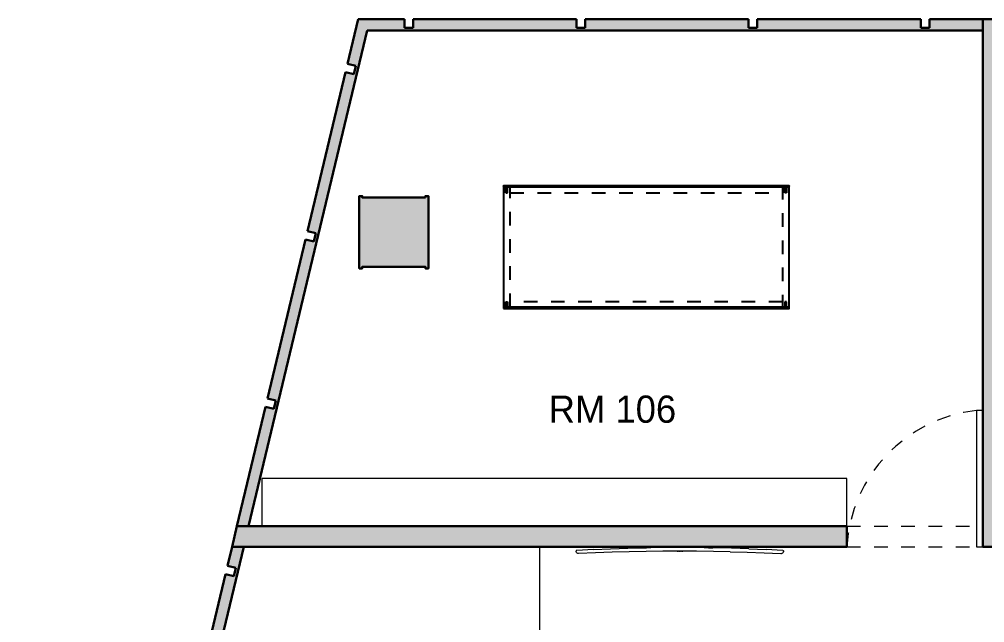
# Model space of a CAD drawing. Header units: metres. Extents: x 44.7 to 67.2, y 8.3 to 25.4.
# Drawn here: x 45.7 to 52.8, y 20.98 to 25.41 of the extents above; entities that cross this region are included whole.
import ezdxf

# ---------------------------------------------------------------- set-up
doc = ezdxf.new("R2010")
doc.units = ezdxf.units.M
for name, pattern in [('ACISOTGL', [3, 2, -1]), ('HIDDEN', [0.375, 0.25, -0.125]), ('HIDDEN2', [0.1875, 0.125, -0.0625])]:
    doc.linetypes.add(name, pattern=pattern)
doc.layers.add('0A_ HATCH', color=7, linetype='Continuous')
doc.layers.add('OIKOS NEW', color=7, linetype='Continuous')
for name, color, linetype, lineweight in [('0A_MOBILIARIO', 6, 'Continuous', 5), ('0A_MUROS', 7, 'Continuous', 30), ('0A_PROYECCIONES', 3, 'HIDDEN', 5), ('0A_PUERTAS', 8, 'Continuous', 9), ('MOBILIARIO', 1, 'Continuous', 5)]:
    doc.layers.add(name, color=color, linetype=linetype, lineweight=lineweight)

# ---------------------------------------------------------------- blocks, each defined once
blk = doc.blocks.new('OK9011NA3684G5')
h = blk.add_hatch()
h.set_pattern_fill('ANSI31', color=256, scale=0.0015, style=0)
h.paths.add_polyline_path([(0.05, 0), (0, 0), (0, -0.01), (0.019, -0.01), (0.019, -0.05), (0.031, -0.05), (0.031, -0.01), (0.05, -0.01)])
h = blk.add_hatch()
h.set_pattern_fill('ANSI31', color=256, scale=0.0015, style=0)
h.set_pattern_definition([(135, (2.1, 0), (0.0033676, 0.0033676), [])])
h.paths.add_polyline_path([(2.05, 0), (2.1, 0), (2.1, -0.01), (2.081, -0.01), (2.081, -0.05), (2.069, -0.05), (2.069, -0.01), (2.05, -0.01)])
h = blk.add_hatch()
h.set_pattern_fill('ANSI31', color=256, scale=0.0015, style=0)
h.set_pattern_definition([(315, (0, -0.9), (-0.0033676, -0.0033676), [])])
h.paths.add_polyline_path([(0.05, -0.9), (0, -0.9), (0, -0.89), (0.019, -0.89), (0.019, -0.85), (0.031, -0.85), (0.031, -0.89), (0.05, -0.89)])
h = blk.add_hatch()
h.set_pattern_fill('ANSI31', color=256, scale=0.0015, style=0)
h.set_pattern_definition([(225, (2.1, -0.9), (0.0033676, -0.0033676), [])])
h.paths.add_polyline_path([(2.05, -0.9), (2.1, -0.9), (2.1, -0.89), (2.081, -0.89), (2.081, -0.85), (2.069, -0.85), (2.069, -0.89), (2.05, -0.89)])
at = {"linetype": 'ACISOTGL', "ltscale": 0.02}
for p, q in [((0.05, -0.9), (0.05, 0)), ((0.05, -0.05), (2.05, -0.05)), ((2.05, -0.01), (2.05, -0.9)), ((2.05, -0.85), (0.05, -0.85))]:
    blk.add_line(p, q, dxfattribs=at)
for p, q in [((2.05, 0), (2.1, 0)), ((2.05, -0.01), (2.05, 0)), ((0, -0.01), (0.019, -0.01)), ((0.019, -0.05), (0.031, -0.05)), ((0.019, -0.85), (0.031, -0.85))]:
    blk.add_line(p, q)
at = {"ltscale": 0.02}
for p, q in [((0, -0.01), (2.1, -0.01)), ((0, -0.89), (2.1, -0.89))]:
    blk.add_line(p, q, dxfattribs=at)
at = {"color": 0}
for p, q in [((0.019, -0.01), (0.019, -0.05)), ((0.031, -0.05), (0.031, -0.01)), ((2.069, -0.05), (2.069, -0.01)), ((2.081, -0.05), (2.069, -0.05)), ((2.081, -0.01), (2.081, -0.05)), ((0.019, -0.89), (0.019, -0.85)), ((0.031, -0.85), (0.031, -0.89)), ((2.081, -0.85), (2.069, -0.85)), ((2.069, -0.85), (2.069, -0.89)), ((2.081, -0.85), (2.081, -0.89))]:
    blk.add_line(p, q, dxfattribs=at)
blk.add_lwpolyline([(2.1, 0), (0, 0), (0, -0.9), (2.1, -0.9)], close=True, dxfattribs=at)

msp = doc.modelspace()

# ---------------------------------------------------------------- hatches: boundary and pattern name
at = {"layer": '0A_ HATCH', "transparency": 33554534}
h = msp.add_hatch(color=256, dxfattribs=at)
h.dxf.hatch_style = 1
h.paths.add_polyline_path([(48.2582, 25.3295), (52.7826, 25.3295), (52.7826, 25.4124), (52.3886, 25.4124), (52.3886, 25.3495), (52.3251, 25.3495), (52.3251, 25.4124), (51.1243, 25.4124), (51.1243, 25.3495), (51.0608, 25.3495), (51.0608, 25.4124), (49.8601, 25.4124), (49.8601, 25.3495), (49.7966, 25.3495), (49.7966, 25.4124), (48.5958, 25.4124), (48.5958, 25.3495), (48.5323, 25.3495), (48.5323, 25.4124), (48.1927, 25.4124), (48.1147, 25.086), (48.1759, 25.0714), (48.1611, 25.0096), (48.0999, 25.0243), (47.8205, 23.8564), (47.8817, 23.8418), (47.867, 23.78), (47.8058, 23.7947), (47.5264, 22.6268), (47.5876, 22.6122), (47.5728, 22.5504), (47.5117, 22.5651), (47.302, 21.6884), (47.3872, 21.6884)])
h = msp.add_hatch(color=256, dxfattribs=at)
h.dxf.hatch_style = 1
h.paths.add_polyline_path([(60.3176, 20.5884), (59.3676, 20.5884), (59.3676, 20.4384), (59.6759, 20.4384), (59.6759, 19.4977), (58.5803, 19.4977), (58.5803, 21.6884), (57.5699, 21.6884), (57.5699, 21.3884), (58.4049, 21.3884), (58.4049, 19.5177), (56.5953, 19.5177), (56.5953, 21.5884), (56.5953, 21.6884), (52.9326, 21.6884), (52.9326, 25.4124), (52.7826, 25.4124), (52.7826, 21.5384), (53.6899, 21.5384), (53.6899, 20.9257), (53.7352, 20.9257), (53.8153, 20.9257), (53.8153, 21.5384), (54.2899, 21.5384), (54.2899, 20.9257), (54.4153, 20.9257), (54.4153, 21.5384), (56.4199, 21.5384), (56.4199, 19.3223), (57.4326, 19.3223), (58.1479, 19.3223), (58.1479, 17.5477), (56.7826, 17.5477), (56.7826, 18.335), (56.4199, 18.335), (56.4199, 16.785), (56.5449, 16.785), (56.5449, 18.185), (56.6576, 18.185), (56.6576, 16.785), (56.8826, 16.785), (56.8826, 17.3723), (58.5426, 17.3723), (58.5426, 16.785), (58.8426, 16.785), (58.8426, 17.3723), (59.9676, 17.3723), (59.9676, 16.785), (60.3176, 16.785), (60.3176, 17.5477), (59.3176, 17.5477), (58.3233, 17.5477), (58.3233, 19.3223), (59.6759, 19.3223), (59.6759, 18.535), (60.3176, 18.535)])
h = msp.add_hatch(color=256, dxfattribs=at)
h.dxf.hatch_style = 1
h.paths.add_polyline_path([(48.7086, 24.1143), (48.6866, 24.1143), (48.6866, 24.1023), (48.2226, 24.1023), (48.2226, 24.1143), (48.2006, 24.1143), (48.2006, 23.5823), (48.2226, 23.5823), (48.2226, 23.5943), (48.6866, 23.5943), (48.6866, 23.5823), (48.7086, 23.5823)])
h = msp.add_hatch(color=256, dxfattribs=at)
h.dxf.hatch_style = 1
h.paths.add_polyline_path([(51.7826, 21.6884), (47.302, 21.6884), (47.2661, 21.5384), (51.7826, 21.5384)])
h = msp.add_hatch(color=256, dxfattribs=at)
h.dxf.hatch_style = 1
h.paths.add_polyline_path([(47.3513, 21.5384), (47.2661, 21.5384), (47.2323, 21.3972), (47.2935, 21.3826), (47.2787, 21.3208), (47.2175, 21.3355), (46.9382, 20.1676), (46.9994, 20.153), (46.9846, 20.0912), (46.9234, 20.1059), (46.6441, 18.938), (46.7053, 18.9234), (46.6905, 18.8616), (46.6293, 18.8763), (46.35, 17.7084), (46.4112, 17.6938), (46.3964, 17.632), (46.3352, 17.6467), (46.0558, 16.4788), (46.117, 16.4642), (46.1023, 16.4024), (46.0411, 16.4171), (45.7617, 15.2492), (45.8229, 15.2346), (45.8081, 15.1728), (45.747, 15.1875), (45.7029, 15.0034), (45.7882, 15.0034)])

# ---------------------------------------------------------------- linework, layer by layer
at = {"layer": '0A_MOBILIARIO'}
for p, q in [((51.7826, 22.0384), (47.4857, 22.0384)), ((47.4857, 22.0384), (47.4857, 21.6884)), ((51.7826, 21.6884), (51.7826, 22.0384)), ((49.793, 21.5071), (49.7928, 21.5064)), ((49.7935, 21.5015), (49.7928, 21.5064)), ((49.7932, 21.5078), (49.793, 21.5071)), ((49.7934, 21.5084), (49.7932, 21.5078)), ((49.7938, 21.509), (49.7934, 21.5084)), ((49.7954, 21.4969), (49.7935, 21.5015)), ((49.7942, 21.5095), (49.7938, 21.509)), ((49.7947, 21.51), (49.7942, 21.5095)), ((49.7952, 21.5105), (49.7947, 21.51)), ((49.7958, 21.5109), (49.7952, 21.5105)), ((49.7984, 21.493), (49.7954, 21.4969)), ((49.7964, 21.5112), (49.7958, 21.5109)), ((49.7971, 21.5114), (49.7964, 21.5112)), ((49.7977, 21.5115), (49.7971, 21.5114)), ((49.7984, 21.5116), (49.7977, 21.5115)), ((49.9203, 21.5177), (49.7984, 21.5116)), ((49.8024, 21.4899), (49.7984, 21.493)), ((49.8069, 21.488), (49.8024, 21.4899)), ((49.9356, 21.4932), (49.8119, 21.4874)), ((49.9203, 21.5177), (50.0471, 21.5228)), ((50.0594, 21.498), (49.9356, 21.4932)), ((50.0471, 21.5228), (50.174, 21.5268)), ((50.1832, 21.5017), (50.0594, 21.498)), ((50.174, 21.5268), (50.3115, 21.5299)), ((50.3071, 21.5043), (50.1832, 21.5017)), ((50.431, 21.5059), (50.3071, 21.5043)), ((50.3221, 21.5303), (50.3115, 21.5299)), ((50.3327, 21.5307), (50.3221, 21.5303)), ((50.3433, 21.5312), (50.3327, 21.5307)), ((50.3539, 21.5318), (50.3433, 21.5312)), ((50.3645, 21.5324), (50.3539, 21.5318)), ((50.3751, 21.5332), (50.3645, 21.5324)), ((50.3857, 21.5341), (50.3751, 21.5332)), ((50.3962, 21.535), (50.3857, 21.5341)), ((50.4068, 21.536), (50.3962, 21.535)), ((50.4173, 21.5371), (50.4068, 21.536)), ((50.4279, 21.5384), (50.4173, 21.5371)), ((50.4279, 21.5384), (50.6818, 21.5384)), ((50.5548, 21.5064), (50.431, 21.5059)), ((50.5359, 21.5063), (50.5398, 21.5063)), ((50.546, 21.5064), (50.5403, 21.5063)), ((50.543, 21.5064), (50.5422, 21.5064)), ((50.5422, 21.5064), (50.544, 21.5064)), ((50.5431, 21.5064), (50.543, 21.5064)), ((50.5432, 21.5064), (50.5431, 21.5064)), ((50.544, 21.5064), (50.5432, 21.5064)), ((50.5478, 21.5064), (50.5468, 21.5064)), ((50.5468, 21.5064), (50.5482, 21.5064)), ((50.5479, 21.5064), (50.5477, 21.5064)), ((50.5477, 21.5064), (50.5478, 21.5064)), ((50.5497, 21.5064), (50.5479, 21.5064)), ((50.5482, 21.5064), (50.5498, 21.5064)), ((50.5504, 21.5064), (50.5497, 21.5064)), ((50.5498, 21.5064), (50.5501, 21.5064)), ((50.5501, 21.5064), (50.5504, 21.5064)), ((50.5522, 21.5064), (50.5504, 21.5064)), ((50.5504, 21.5064), (50.552, 21.5064)), ((50.552, 21.5064), (50.5534, 21.5064)), ((50.5524, 21.5064), (50.5522, 21.5064)), ((50.5534, 21.5064), (50.5524, 21.5064)), ((50.5524, 21.5064), (50.5524, 21.5064)), ((50.6787, 21.5059), (50.5548, 21.5064)), ((50.5557, 21.5064), (50.5596, 21.5064)), ((50.5655, 21.5064), (50.5607, 21.5064)), ((50.5679, 21.5063), (50.5669, 21.5064)), ((50.5669, 21.5064), (50.5681, 21.5063)), ((50.5679, 21.5063), (50.5678, 21.5063)), ((50.5678, 21.5063), (50.5679, 21.5063)), ((50.568, 21.5063), (50.5679, 21.5063)), ((50.571, 21.5063), (50.568, 21.5063)), ((50.5681, 21.5063), (50.5709, 21.5063)), ((50.5709, 21.5063), (50.5711, 21.5063)), ((50.5721, 21.5063), (50.571, 21.5063)), ((50.5711, 21.5063), (50.5711, 21.5063)), ((50.5711, 21.5063), (50.5721, 21.5063)), ((50.5732, 21.5063), (50.5783, 21.5063)), ((50.8026, 21.5043), (50.6787, 21.5059)), ((50.6818, 21.5384), (50.6923, 21.5371)), ((50.6923, 21.5371), (50.7029, 21.536)), ((50.7029, 21.536), (50.7134, 21.535)), ((50.7134, 21.535), (50.724, 21.5341)), ((50.724, 21.5341), (50.7346, 21.5332)), ((50.7346, 21.5332), (50.7451, 21.5324)), ((50.7451, 21.5324), (50.7557, 21.5318)), ((50.7557, 21.5318), (50.7663, 21.5312)), ((50.7663, 21.5312), (50.7769, 21.5307)), ((50.7769, 21.5307), (50.7875, 21.5303)), ((50.7875, 21.5303), (50.7981, 21.5299)), ((50.9356, 21.5268), (50.7981, 21.5299)), ((50.9264, 21.5017), (50.8026, 21.5043)), ((50.9264, 21.5017), (51.0503, 21.498)), ((51.0625, 21.5228), (50.9356, 21.5268)), ((51.0503, 21.498), (51.174, 21.4932)), ((51.0625, 21.5228), (51.1894, 21.5177)), ((51.174, 21.4932), (51.2978, 21.4874)), ((51.3113, 21.5116), (51.1894, 21.5177)), ((51.3027, 21.488), (51.3073, 21.4899)), ((51.3073, 21.4899), (51.3113, 21.493)), ((51.3113, 21.5116), (51.3119, 21.5115)), ((51.3113, 21.493), (51.3143, 21.4969)), ((51.3119, 21.5115), (51.3126, 21.5114)), ((51.3126, 21.5114), (51.3133, 21.5112)), ((51.3133, 21.5112), (51.3139, 21.5109)), ((51.3139, 21.5109), (51.3145, 21.5105)), ((51.3143, 21.4969), (51.3162, 21.5015)), ((51.3145, 21.5105), (51.315, 21.51)), ((51.315, 21.51), (51.3155, 21.5095)), ((51.3155, 21.5095), (51.3159, 21.509)), ((51.3159, 21.509), (51.3162, 21.5084)), ((51.3162, 21.5084), (51.3165, 21.5078)), ((51.3168, 21.5064), (51.3162, 21.5015)), ((51.3165, 21.5078), (51.3167, 21.5071)), ((51.3167, 21.5071), (51.3168, 21.5064)), ((49.8119, 21.4874), (49.8069, 21.488)), ((51.2978, 21.4874), (51.3027, 21.488))]:
    msp.add_line(p, q, dxfattribs=at)
at = {"layer": '0A_MUROS'}
for p, q in [((48.1927, 25.4124), (48.1147, 25.086)), ((48.5323, 25.4124), (48.1927, 25.4124)), ((48.5323, 25.3495), (48.5323, 25.4124)), ((48.5958, 25.4124), (48.5958, 25.3495)), ((49.7966, 25.4124), (48.5958, 25.4124)), ((49.7966, 25.3495), (49.7966, 25.4124)), ((49.8601, 25.4124), (49.8601, 25.3495)), ((51.0608, 25.4124), (49.8601, 25.4124)), ((51.0608, 25.3495), (51.0608, 25.4124)), ((51.1243, 25.4124), (51.1243, 25.3495)), ((52.3251, 25.4124), (51.1243, 25.4124)), ((52.3251, 25.3495), (52.3251, 25.4124)), ((52.7826, 25.4124), (52.3886, 25.4124)), ((52.3886, 25.4124), (52.3886, 25.3495)), ((52.7826, 21.5384), (52.7826, 25.4124)), ((52.7826, 25.4124), (52.9326, 25.4124)), ((47.3872, 21.6884), (48.2582, 25.3295)), ((48.2582, 25.3295), (52.7826, 25.3295)), ((48.5958, 25.3495), (48.5323, 25.3495)), ((49.8601, 25.3495), (49.7966, 25.3495)), ((51.1243, 25.3495), (51.0608, 25.3495)), ((52.3886, 25.3495), (52.3251, 25.3495)), ((52.7826, 21.5384), (52.7826, 25.3624)), ((48.1147, 25.086), (48.1759, 25.0714)), ((48.1759, 25.0714), (48.1611, 25.0096)), ((48.0999, 25.0243), (47.8205, 23.8564)), ((48.1611, 25.0096), (48.0999, 25.0243)), ((47.8205, 23.8564), (47.8817, 23.8418)), ((47.8817, 23.8418), (47.867, 23.78)), ((47.8058, 23.7947), (47.5264, 22.6268)), ((47.867, 23.78), (47.8058, 23.7947)), ((47.5264, 22.6268), (47.5876, 22.6122)), ((47.5117, 22.5651), (47.302, 21.6884)), ((47.5728, 22.5504), (47.5117, 22.5651)), ((47.5876, 22.6122), (47.5728, 22.5504)), ((47.2661, 21.5384), (47.302, 21.6884)), ((51.7826, 21.6884), (47.302, 21.6884)), ((47.302, 21.6884), (47.3872, 21.6884)), ((51.7826, 21.5384), (51.7826, 21.6884)), ((45.7882, 15.0034), (47.3513, 21.5384)), ((47.2661, 21.5384), (47.2323, 21.3972)), ((51.7826, 21.5384), (47.2661, 21.5384)), ((47.3513, 21.5384), (47.2661, 21.5384)), ((53.6899, 21.5384), (52.7826, 21.5384)), ((47.2323, 21.3972), (47.2935, 21.3826)), ((47.2935, 21.3826), (47.2787, 21.3208)), ((47.2175, 21.3355), (46.9382, 20.1676)), ((47.2787, 21.3208), (47.2175, 21.3355))]:
    msp.add_line(p, q, dxfattribs=at)
msp.add_lwpolyline([(48.6866, 24.1023), (48.6866, 24.1143), (48.7086, 24.1143), (48.7086, 23.5823), (48.6866, 23.5823), (48.6866, 23.5943), (48.2226, 23.5943), (48.2226, 23.5823), (48.2006, 23.5823), (48.2006, 24.1143), (48.2226, 24.1143), (48.2226, 24.1023)], close=True, dxfattribs=at)
at = {"layer": '0A_PROYECCIONES', "linetype": 'HIDDEN2', "ltscale": 0.7}
for p, q in [((51.7826, 21.6884), (52.7826, 21.6884)), ((51.7826, 21.5384), (52.7826, 21.5384))]:
    msp.add_line(p, q, dxfattribs=at)
at = {"layer": '0A_PUERTAS'}
msp.add_lwpolyline([(52.7826, 22.5383), (52.736, 22.5383), (52.736, 21.5384), (52.7826, 21.5384)], close=True, dxfattribs=at)
at = {"layer": '0A_PUERTAS', "linetype": 'HIDDEN2', "ltscale": 0.7}
msp.add_arc((52.8484, 21.4767), 1.0676, 96.04093, 176.6878, dxfattribs=at)
at = {"layer": 'MOBILIARIO'}
msp.add_line((49.5243, 21.5384), (49.5243, 15.4534), dxfattribs=at)

# ---------------------------------------------------------------- block references
at = {"layer": 'OIKOS NEW', "rotation": 180}
msp.add_blockref('OK9011NA3684G5', (51.359, 23.2882), dxfattribs=at)

# ---------------------------------------------------------------- texts
at = {"layer": 'MOBILIARIO'}
msp.add_text('RM 106', height=0.2, dxfattribs=at).set_placement((49.5921, 22.4487))

doc.saveas('drawing.dxf')
